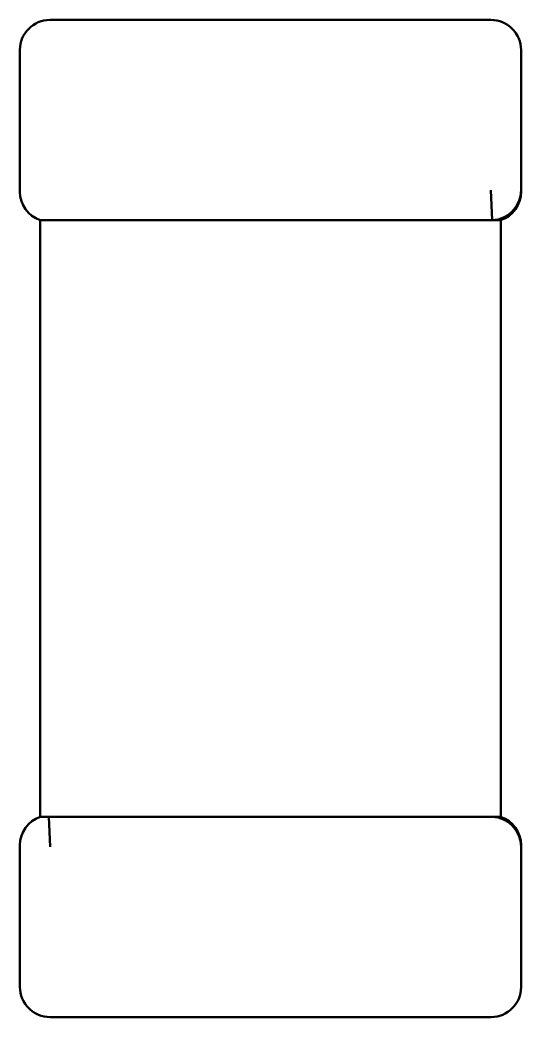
# Model space of a CAD drawing. Header units: inches. Extents: x 5.31 to 11.69, y 3.53 to 7.47.
# Drawn here: x 9.81399 to 9.83367, y 6.62495 to 6.66415 of the extents above; entities that cross this region are included whole.
import ezdxf

# ---------------------------------------------------------------- set-up
doc = ezdxf.new("R2010")
doc.units = ezdxf.units.IN
doc.header["$MEASUREMENT"] = 0
doc.layers.add('Visible (ANSI)', color=7, linetype='Continuous', lineweight=50)

msp = doc.modelspace()

# ---------------------------------------------------------------- linework, layer by layer
at = {"layer": 'Visible (ANSI)'}
for p, q in [((9.815166252388686, 6.664150467347947), (9.832489087034354, 6.664150468105152)), ((9.813985150319121, 6.657455620750257), (9.813985150078107, 6.662969364934114)), ((9.833670189448187, 6.662969365794574), (9.8336701896892, 6.657455621610717)), ((9.813985150321988, 6.657390005600399), (9.81398515031912, 6.657455620750256)), ((9.832536851293323, 6.656276452355195), (9.83248908732699, 6.657455621460074)), ((9.8336701896892, 6.657455621610717), (9.833670189692066, 6.657390006460861)), ((9.814772552970744, 6.632820839426119), (9.814772551945468, 6.656276451648716)), ((9.831701685803736, 6.656276452289697), (9.815953654307673, 6.656276451601329)), ((9.832882788165941, 6.656276452440341), (9.832882789191215, 6.632820840217743)), ((9.815118489843355, 6.632820839371235), (9.81516625380969, 6.631641670076333)), ((9.81595365533295, 6.632820839378731), (9.831701686829012, 6.6328208400671)), ((9.813985151447485, 6.631641670123721), (9.813985151444616, 6.631707285405597)), ((9.833670190814695, 6.631707286266057), (9.833670190817564, 6.631641670984182)), ((9.813985151688497, 6.626127925939862), (9.813985151447485, 6.631641670123721)), ((9.833670190817564, 6.631641670984182), (9.833670191058577, 6.626127926800323)), ((9.832489088747998, 6.624946824386491), (9.815166254102328, 6.624946823629286))]:
    msp.add_line(p, q, dxfattribs=at)
for centre, start, end in [((9.815166252440312, 6.662969364985742), 90.00000250447901, 180.0000024148365), ((9.832489087085982, 6.662969365742947), 2.4148365395e-06, 90.00000250447901), ((9.815166252684193, 6.657390005652027), 180.0000024148365, 250.5287818696775), ((9.832489087329863, 6.657390006409234), 289.4712231392698, 2.4148365707e-06), ((9.81516625380682, 6.631707285457224), 109.4712231392699, 180.0000024148365), ((9.83248908845249, 6.631707286214429), 2.4148365395e-06, 70.52878186967747), ((9.815166254050704, 6.62612792599149), 180.0000024148365, 270.000002504479), ((9.832489088696372, 6.626127926748695), 270.000002504479, 2.4148365707e-06)]:
    msp.add_arc(centre, 0.0011811023622047, start, end, dxfattribs=at)
for centre, ratio, start_param, end_param in [((9.832489087326994, 6.65745562155909), 0.9991806268109829, 4.75284012567145, 6.283185307179603), ((9.83248908845536, 6.631641670932554), 0.9991806200249223, 1.87e-14, 1.530345181509211)]:
    msp.add_ellipse(centre, major_axis=(0.0011811023622047, 5.16276e-11), ratio=ratio, start_param=start_param, end_param=end_param, dxfattribs=at)
for points, knots in [([(9.814772551945467, 6.656276451648716), (9.814772551945467, 6.656276451635707), (9.814803104166472, 6.65627659670551), (9.814880098248683, 6.656276761275495), (9.814900216479566, 6.656276777885887), (9.814924712317948, 6.656276758962465), (9.814926733674334, 6.656276757165071), (9.814929264775415, 6.656276754628505), (9.814929757018897, 6.656276754121972), (9.814959083377953, 6.656276723163824), (9.814991548431678, 6.656276635563941), (9.815042647756497, 6.656276523824674), (9.815058511142125, 6.65627649371481), (9.815082317213898, 6.656276466379983), (9.815089798429433, 6.656276460169105), (9.8151009469109, 6.656276454635193), (9.815104526348833, 6.656276453397051), (9.815109867606134, 6.656276452258479), (9.815111610786554, 6.656276451996366), (9.81511346740377, 6.656276451818969), (9.81511357526116, 6.656276451809026), (9.815115280380631, 6.656276451657475), (9.815116882279566, 6.656276451593888), (9.815118488818058, 6.656276451593824)], [-0.0023602409256929, -0.0023602409256929, -0.0023602409256929, -0.0023602409256929, -0.001178402541552, -0.001178402541552, -0.0008271546582796, -0.0008271546582796, -0.0007958809855399, -0.0007958809855399, -0.000788351028611, -0.000788351028611, -0.0003482466326, -0.0003482466326, -0.0001607801735855, -0.0001607801735855, -7.67729461832e-05, -7.67729461832e-05, -3.7444431007e-05, -3.7444431007e-05, -1.84818531179e-05, -1.84818531179e-05, -1.73125525379e-05, -1.73125525379e-05, 0, 0, 0, 0]), ([(9.815118488818065, 6.656276451593824), (9.815120095357042, 6.656276451593759), (9.815121706527556, 6.656276451657218), (9.81512343144199, 6.65627645180863), (9.815123540594039, 6.656276451818565), (9.815125420229728, 6.656276451995812), (9.815127196213924, 6.656276452257784), (9.81513267249878, 6.656276453395922), (9.815136390877338, 6.656276454633773), (9.815148125079508, 6.656276460166773), (9.81515622344539, 6.656276466377029), (9.815182728422087, 6.656276493709856), (9.815201540582027, 6.656276523818347), (9.815266129201603, 6.656276635553029), (9.815313992449996, 6.656276723149697), (9.815364894599934, 6.656276754104574), (9.815365751477822, 6.65627675461105), (9.815370170348405, 6.656276757147332), (9.81537374233283, 6.656276758944497), (9.81541756113114, 6.656276777865281), (9.8154590796492, 6.656276761238313), (9.8156449589517, 6.656276596663561), (9.815798554795196, 6.656276451594567), (9.815953654306885, 6.656276451601328)], [-0.0023602518239938, -0.0023602518239938, -0.0023602518239938, -0.0023602518239938, -0.002342939455087, -0.002342939455087, -0.0023417701667026, -0.0023417701667026, -0.0023228077848844, -0.0023228077848844, -0.0022834796759751, -0.0022834796759751, -0.0021994733150352, -0.0021994733150352, -0.0020120087856062, -0.0020120087856062, -0.0015719089102255, -0.0015719089102255, -0.0015643790306091, -0.0015643790306091, -0.001533105678997, -0.001533105678997, -0.0011818582790662, -0.0011818582790662, 0, 0, 0, 0]), ([(9.831701685803736, 6.656276452289697), (9.831705837414832, 6.656276452289877), (9.831709988997194, 6.656276452091334), (9.831715518487515, 6.656276451607938), (9.831716896571066, 6.656276451469338), (9.83172010764578, 6.656276451106998), (9.831721940607345, 6.656276450870259), (9.831731055695663, 6.65627644955835), (9.831738336484502, 6.656276448084198), (9.83175994168261, 6.656276442945546), (9.831774257547433, 6.656276438558789), (9.83181628172215, 6.656276426051498), (9.831843927220955, 6.656276418557265), (9.831873177172975, 6.656276416853314), (9.831874913547818, 6.656276416774238), (9.831880337488489, 6.656276416598522), (9.831884022994458, 6.65627641658225), (9.831907012649518, 6.656276417162437), (9.831926240112699, 6.65627642073069), (9.83201664536715, 6.65627645340526), (9.832086377291668, 6.656276533248439), (9.832196276387586, 6.656276630448711), (9.832237808725825, 6.656276656343897), (9.83228518520441, 6.656276654396343), (9.832292270990765, 6.656276653297414), (9.832302568863472, 6.656276650514169), (9.832305814437063, 6.656276649463154), (9.832309830005173, 6.656276647949769), (9.83231060874066, 6.656276647646304), (9.832312157303319, 6.656276647023083), (9.832312927140803, 6.656276646703523), (9.832358735609445, 6.65627662711131), (9.832401899306886, 6.65627657003367), (9.832460469231556, 6.656276498281851), (9.832477630621577, 6.656276479026605), (9.832501909405844, 6.656276461660636), (9.832509368763457, 6.656276457733969), (9.832520204755113, 6.656276454251607), (9.832523651765062, 6.656276453476373), (9.83252791183238, 6.656276452881352), (9.832528744017933, 6.656276452782275), (9.832529884178927, 6.656276452668627), (9.832530193194973, 6.656276452640057), (9.832530771192864, 6.656276452590675), (9.832531040214946, 6.656276452569339), (9.832533162568758, 6.656276452413674), (9.832535009972977, 6.656276452354971), (9.832536851293337, 6.656276452355205)], [-0.0023568638360177, -0.0023568638360177, -0.0023568638360177, -0.0023568638360177, -0.0023252290144371, -0.0023252290144371, -0.0023147273830784, -0.0023147273830784, -0.0023007585633205, -0.0023007585633205, -0.0022452592603973, -0.0022452592603973, -0.0021360153357129, -0.0021360153357129, -0.0019241700841677, -0.0019241700841677, -0.0019107959637143, -0.0019107959637143, -0.0018823792428053, -0.0018823792428053, -0.001733403658228, -0.001733403658228, -0.0011783549268437, -0.0011783549268437, -0.0008269811007865, -0.0008269811007865, -0.000764760007652, -0.000764760007652, -0.000736006650141, -0.000736006650141, -0.0007290830591071, -0.0007290830591071, -0.000722229099067, -0.000722229099067, -0.0003209623709005, -0.0003209623709005, -0.0001489917965477, -0.0001489917965477, -7.14075490095e-05, -7.14075490095e-05, -3.49028598123e-05, -3.49028598123e-05, -2.60246726744e-05, -2.60246726744e-05, -2.27213492882e-05, -2.27213492882e-05, -1.98426340954e-05, -1.98426340954e-05, 0, 0, 0, 0]), ([(9.832536851293337, 6.656276452355205), (9.832538692613692, 6.656276452355441), (9.832540527839036, 6.656276452414614), (9.83254262230156, 6.656276452570816), (9.832542887533583, 6.65627645259222), (9.832543456841861, 6.656276452641749), (9.832543760877169, 6.656276452670399), (9.832544881426271, 6.656276452784334), (9.832545696880159, 6.656276452883621), (9.832549858957467, 6.656276453479716), (9.83255318593088, 6.656276454255815), (9.832563517975816, 6.656276457740876), (9.83257044851169, 6.656276461669379), (9.832592428054898, 6.656276479041246), (9.832607091693427, 6.656276498300552), (9.83265430160366, 6.656276570065862), (9.832684570051441, 6.656276627152869), (9.832712323041777, 6.656276646754464), (9.832712788245258, 6.656276647074183), (9.832713721609657, 6.656276647697719), (9.83271418975229, 6.656276648001344), (9.832716597436978, 6.656276649515548), (9.83271852235767, 6.656276650567224), (9.83272456341306, 6.656276653352553), (9.832728621982964, 6.6562766544529), (9.832755109445923, 6.656276656409877), (9.832775235660595, 6.656276630522555), (9.832820757356611, 6.656276533342105), (9.832842347563798, 6.656276453510576), (9.832861410077268, 6.656276420849967), (9.832864968191943, 6.656276417284619), (9.832868634751412, 6.656276416707831), (9.832869204657175, 6.656276416724648), (9.832870017100621, 6.656276416901159), (9.832870273233448, 6.656276416980487), (9.832874521300113, 6.656276418688712), (9.832877544424324, 6.656276426186855), (9.83288064367936, 6.656276438699903), (9.832881437719589, 6.656276443088587), (9.832882241845036, 6.656276448230096), (9.832882445410302, 6.656276449705202), (9.832882615900555, 6.656276451018297), (9.832882645915838, 6.656276451255273), (9.832882691020473, 6.656276451618029), (9.832882707965366, 6.656276451756807), (9.832882766276377, 6.656276452240915), (9.83288278816594, 6.656276452439991), (9.83288278816594, 6.656276452440339)], [-0.0023568977361103, -0.0023568977361103, -0.0023568977361103, -0.0023568977361103, -0.002337054816755, -0.002337054816755, -0.0023341760601443, -0.0023341760601443, -0.0023308726892331, -0.0023308726892331, -0.0023219943743878, -0.0023219943743878, -0.0022854891600771, -0.0022854891600771, -0.0022079037965002, -0.0022079037965002, -0.0020359307483701, -0.0020359307483701, -0.001634658248005, -0.001634658248005, -0.0016278041893925, -0.0016278041893925, -0.0016208804987827, -0.0016208804987827, -0.0015921267277114, -0.0015921267277114, -0.0015299047396511, -0.0015299047396511, -0.0011785258597891, -0.0011785258597891, -0.0006234691451586, -0.0006234691451586, -0.0004744914178733, -0.0004744914178733, -0.0004460742882463, -0.0004460742882463, -0.0004326999754296, -0.0004326999754296, -0.0002208516768166, -0.0002208516768166, -0.0001116061808282, -0.0001116061808282, -5.61060796327e-05, -5.61060796327e-05, -4.21370589519e-05, -4.21370589519e-05, -3.16352765523e-05, -3.16352765523e-05, 0, 0, 0, 0]), ([(9.815118489843336, 6.632820839371225), (9.81511688330436, 6.63282083937129), (9.815115281404937, 6.632820839307831), (9.815113576284933, 6.632820839156422), (9.81511346842752, 6.632820839146487), (9.815111611809744, 6.632820838969243), (9.815109868628788, 6.632820838707274), (9.815104527369812, 6.632820837569153), (9.815100947930757, 6.632820836331321), (9.815089799445698, 6.632820830798397), (9.81508231822775, 6.632820824588218), (9.815058512148093, 6.632820797255736), (9.815042648757334, 6.632820767147619), (9.814991549416069, 6.63282065541466), (9.814959084353257, 6.632820567819954), (9.81492975798794, 6.632820536867829), (9.814929265744354, 6.632820536361399), (9.814926734642716, 6.632820533825357), (9.8149247132859, 6.63282053202839), (9.814900217242412, 6.632820513110071), (9.814880098924483, 6.632820529739767), (9.814803105196308, 6.632820694328408), (9.814772552970744, 6.632820839413122), (9.814772552970744, 6.632820839426117)], [-0.0023602518142591, -0.0023602518142591, -0.0023602518142591, -0.0023602518142591, -0.0023429394459912, -0.0023429394459912, -0.0023417701576258, -0.0023417701576258, -0.00232280777593, -0.00232280777593, -0.0022834796672813, -0.0022834796672813, -0.0021994733068912, -0.0021994733068912, -0.0020120087786633, -0.0020120087786633, -0.0015719089060679, -0.0015719089060679, -0.0015643790264901, -0.0015643790264901, -0.0015331056750272, -0.0015331056750272, -0.0011818582768163, -0.0011818582768163, 0, 0, 0, 0]), ([(9.81595365533295, 6.632820839378731), (9.815949503721853, 6.632820839378549), (9.81594535213949, 6.632820839577097), (9.815939822649169, 6.632820840060502), (9.815938444565614, 6.632820840199105), (9.815935233490904, 6.632820840561453), (9.815933400529339, 6.632820840798197), (9.81592428544102, 6.632820842110136), (9.81591700465218, 6.632820843584322), (9.815895399454073, 6.632820848723108), (9.815881083589247, 6.632820853109999), (9.81583905941453, 6.63282086561781), (9.815811413915725, 6.632820873112549), (9.815782163963704, 6.632820874817213), (9.815780427588862, 6.63282087489633), (9.815775003648193, 6.632820875072182), (9.815771318142222, 6.632820875088551), (9.815748328487162, 6.632820874508979), (9.81572910102398, 6.632820870941322), (9.81563869576953, 6.632820838269947), (9.81556896384501, 6.632820758430391), (9.815459064749092, 6.63282066123775), (9.815417532410857, 6.632820635345938), (9.815370155932271, 6.632820637297935), (9.815363070145917, 6.632820638397543), (9.815352772273206, 6.6328206411818), (9.81534952669962, 6.632820642233139), (9.81534551113151, 6.632820643746928), (9.815344732396024, 6.632820644050471), (9.815343183833363, 6.632820644673848), (9.81534241399588, 6.632820644993487), (9.815296605527237, 6.632820664590353), (9.815253441829796, 6.632820721673069), (9.815194871905126, 6.632820793432802), (9.815177710515105, 6.632820812690508), (9.815153431730835, 6.63282083006016), (9.815145972373221, 6.632820833987988), (9.815135136381565, 6.632820837472083), (9.815131689371619, 6.632820838247876), (9.815127429304296, 6.632820838843594), (9.815126597118743, 6.632820838942809), (9.815125456957746, 6.632820839056644), (9.815125147941696, 6.632820839085265), (9.815124569943814, 6.632820839134741), (9.815124300921735, 6.632820839156122), (9.81512217856792, 6.632820839312138), (9.815120331163707, 6.632820839371151), (9.81511848984334, 6.632820839371225)], [-0.0023568638305173, -0.0023568638305173, -0.0023568638305173, -0.0023568638305173, -0.0023252290091204, -0.0023252290091204, -0.0023147273778125, -0.0023147273778125, -0.0023007585580909, -0.0023007585580909, -0.0022452592553078, -0.0022452592553078, -0.0021360153309024, -0.0021360153309024, -0.0019241700798984, -0.0019241700798984, -0.001910795959467, -0.001910795959467, -0.001882379238594, -0.001882379238594, -0.001733403654213, -0.001733403654213, -0.0011783549235647, -0.0011783549235647, -0.0008269810979836, -0.0008269810979836, -0.0007647600049324, -0.0007647600049324, -0.0007360066474607, -0.0007360066474607, -0.0007290830564388, -0.0007290830564388, -0.0007222290964183, -0.0007222290964183, -0.0003209623698935, -0.0003209623698935, -0.0001489917962368, -0.0001489917962368, -7.14075490045e-05, -7.14075490045e-05, -3.49028599538e-05, -3.49028599538e-05, -2.60246728516e-05, -2.60246728516e-05, -2.27213494418e-05, -2.27213494418e-05, -1.98426341878e-05, -1.98426341878e-05, 0, 0, 0, 0]), ([(9.832536852318603, 6.632820840132605), (9.832535245779624, 6.632820840132399), (9.832533634609112, 6.632820840068673), (9.832531909694682, 6.632820839916973), (9.832531800542633, 6.63282083990702), (9.83252992090694, 6.632820839729463), (9.832528144922746, 6.632820839467199), (9.83252266863789, 6.632820838328163), (9.832518950259333, 6.632820837089713), (9.832507216057161, 6.632820831554846), (9.832499117691281, 6.632820825343334), (9.832472612714588, 6.632820798006515), (9.83245380055465, 6.632820767895365), (9.832389211935075, 6.632820656152116), (9.832341348686683, 6.632820568550005), (9.832290446536742, 6.632820537590212), (9.832289589658856, 6.632820537083653), (9.832285170788275, 6.632820534546946), (9.83228159880385, 6.632820532749441), (9.83223778000554, 6.632820513824551), (9.832196261487478, 6.632820530448146), (9.832010382184983, 6.632820695009989), (9.83185678634149, 6.632820840073861), (9.831701686829803, 6.632820840067099)], [-0.0023602518228316, -0.0023602518228316, -0.0023602518228316, -0.0023602518228316, -0.0023429394532803, -0.0023429394532803, -0.0023417701648837, -0.0023417701648837, -0.0023228077831137, -0.0023228077831137, -0.0022834796742993, -0.0022834796742993, -0.0021994733135618, -0.0021994733135618, -0.002012008784577, -0.002012008784577, -0.0015719089102202, -0.0015719089102202, -0.0015643790306102, -0.0015643790306102, -0.001533105678999, -0.001533105678999, -0.0011818582790595, -0.0011818582790595, 0, 0, 0, 0]), ([(9.832882789191215, 6.632820840217742), (9.832882789191215, 6.632820840217394), (9.832882767301657, 6.632820840415772), (9.832882708990644, 6.632820840898948), (9.83288269204575, 6.632820841037494), (9.832882646941117, 6.632820841399707), (9.832882616925833, 6.632820841636374), (9.83288244643558, 6.632820842947924), (9.832882242870314, 6.632820844421792), (9.832881438744865, 6.632820849559609), (9.832880644704638, 6.632820853945823), (9.832877545449602, 6.632820866451553), (9.832874522325389, 6.632820873944798), (9.832870274258722, 6.632820875647746), (9.832870018125897, 6.632820875726761), (9.832869205682451, 6.632820875902292), (9.832868635776684, 6.63282087591844), (9.832864969217217, 6.632820875337479), (9.832861411102542, 6.632820871768596), (9.832842348589073, 6.632820839091162), (9.832820758381894, 6.632820759246054), (9.832775236685887, 6.632820662043198), (9.832755110471219, 6.632820636147153), (9.83272862300826, 6.632820638093869), (9.832724564438355, 6.632820639192677), (9.832718523382963, 6.632820641975751), (9.832716598462273, 6.632820643026713), (9.832714190777583, 6.632820644540034), (9.832713722634951, 6.632820644843485), (9.83271278927055, 6.632820645466682), (9.83271232406707, 6.632820645786231), (9.832684571076735, 6.632820665377719), (9.832654302628947, 6.632820722454842), (9.832607092718709, 6.632820794206204), (9.83259242908018, 6.632820813461352), (9.832570449536968, 6.632820830827227), (9.832563519001093, 6.632820834753872), (9.832553186956156, 6.632820838236214), (9.832549859982745, 6.632820839011443), (9.832545697905436, 6.632820839606461), (9.832544882451549, 6.632820839705537), (9.832543761902446, 6.632820839819185), (9.83254345786714, 6.632820839847755), (9.83254288855886, 6.632820839897136), (9.832542623326836, 6.632820839918472), (9.832540528864312, 6.632820840074135), (9.832538693638972, 6.632820840132839), (9.832536852318613, 6.632820840132605)], [-0.0023568638491752, -0.0023568638491752, -0.0023568638491752, -0.0023568638491752, -0.0023252290274889, -0.0023252290274889, -0.0023147273960876, -0.0023147273960876, -0.0023007585762554, -0.0023007585762554, -0.0022452592730482, -0.0022452592730482, -0.0021360153478086, -0.0021360153478086, -0.0019241700951833, -0.0019241700951833, -0.0019107959746648, -0.0019107959746648, -0.0018823792536233, -0.0018823792536233, -0.0017334036683575, -0.0017334036683575, -0.0011783549343983, -0.0011783549343983, -0.0008269811067033, -0.0008269811067033, -0.0007647600132784, -0.0007647600132784, -0.0007360066556332, -0.0007360066556332, -0.000729083064567, -0.000729083064567, -0.0007222291044878, -0.0007222291044878, -0.0003209623732145, -0.0003209623732145, -0.0001489917975396, -0.0001489917975396, -7.14075494073e-05, -7.14075494073e-05, -3.4902859933e-05, -3.4902859933e-05, -2.60246727271e-05, -2.60246727271e-05, -2.27213493062e-05, -2.27213493062e-05, -1.98426340845e-05, -1.98426340845e-05, 0, 0, 0, 0])]:
    msp.add_open_spline(points, degree=3, knots=knots, dxfattribs=at)

doc.saveas('drawing.dxf')
